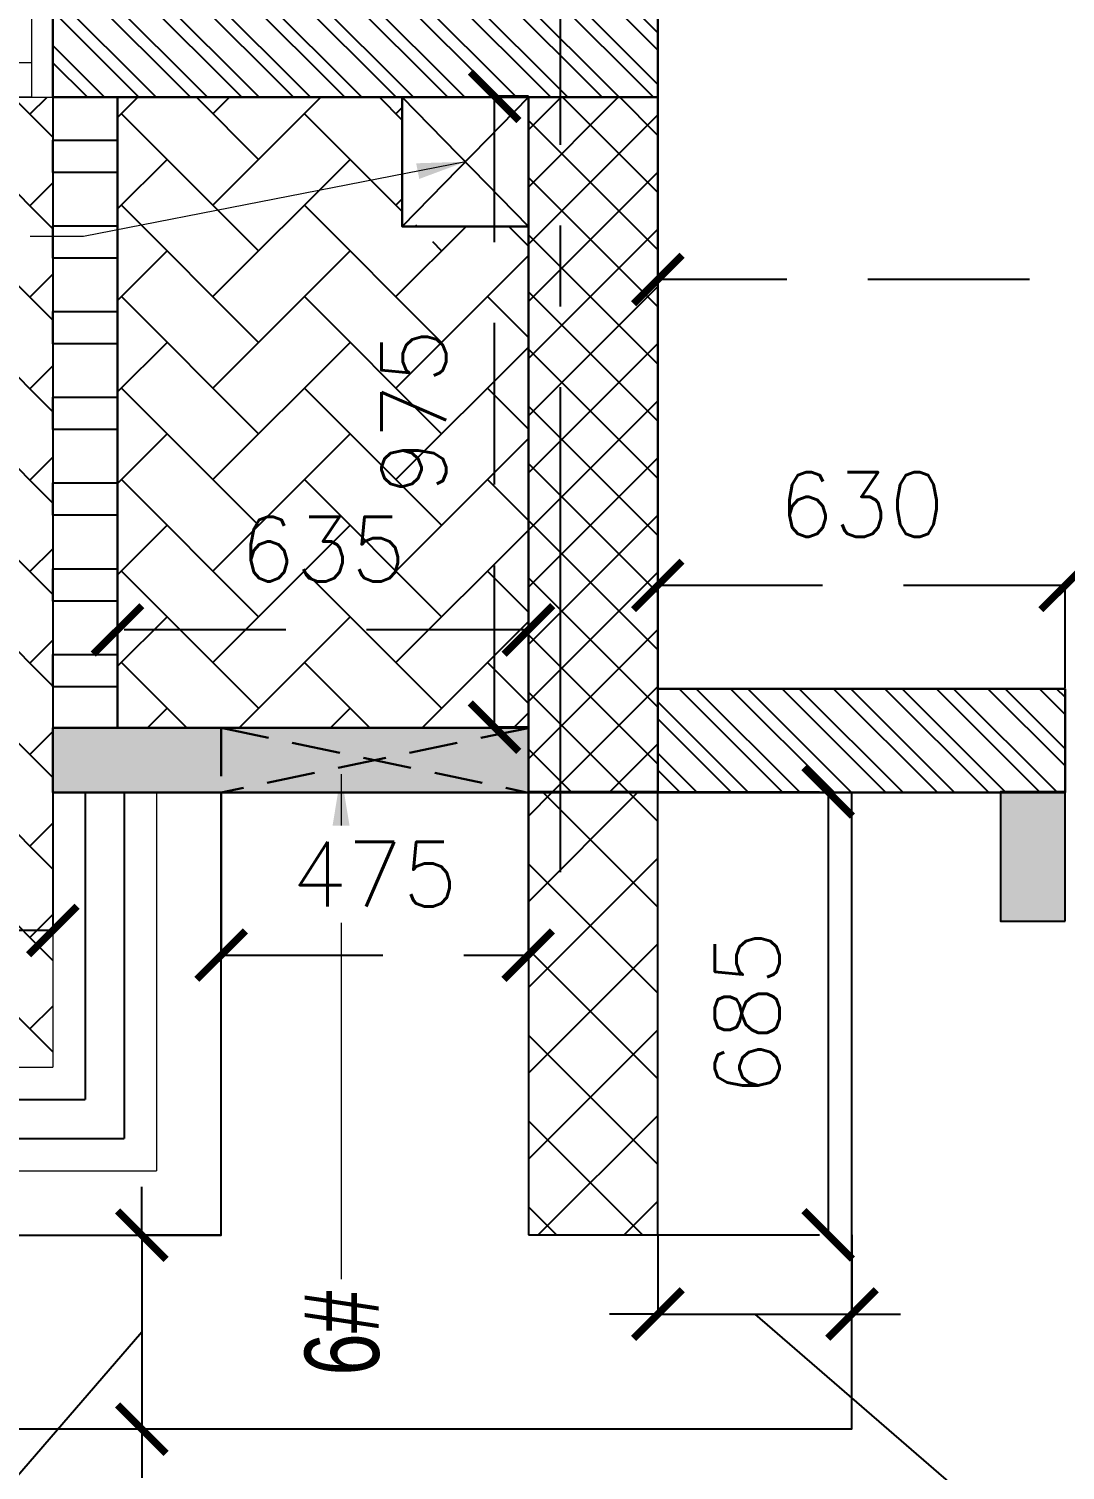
# Model space of a CAD drawing. Header units: millimetres. Extents: x 1124992 to 1258557, y -5767803 to -5695799.
# Drawn here: x 1209080 to 1210682, y -5729733 to -5727504 of the extents above; entities that cross this region are included whole.
import ezdxf

# ---------------------------------------------------------------- set-up
doc = ezdxf.new("R2010")
doc.units = ezdxf.units.MM
doc.header["$LTSCALE"] = 1000
doc.header["$MEASUREMENT"] = 0
for name, pattern in [('$1$AUDIT_D_120904163729-0', [0]), ('$36$HIDDEN', [0.375, 0.25, -0.125]), ('$5$AUDIT_D_120904163729-0', [0]), ('$5$HIDDEN', [0.375, 0.25, -0.125]), ('2BHK-A - FRONT$0$AUDIT_D_120904163729-0', [0]), ('2BHK-A - FRONT$0$HIDDEN', [0.375, 0.25, -0.125]), ('AUDIT_D_120904163729-0', [0]), ('T8(T9 IS SIMILAR) - 1st FLOOR ELEVATION$0$AUDIT_D_120904163729-0', [0]), ('T8(T9 IS SIMILAR) - DIMENSION & TEXTING$0$HIDDEN', [0.375, 0.25, -0.125]), ('T8(T9 IS SIMILAR) - TYPICAL FLOOR ELEVATION$0$AUDIT_D_120904163729-0', [0]), ('T8(T9 IS SIMILAR) - TYPICAL FLOOR ELEVATION$0$HIDDEN', [0.375, 0.25, -0.125]), ('T8_REFUGE COLUMNS$0$CENTER2', [1.125, 0.75, -0.125, 0.125, -0.125])]:
    doc.linetypes.add(name, pattern=pattern)
doc.layers.get('0').update_dxf_attribs({"linetype": 'AUDIT_D_120904163729-0'})
for name, color, linetype in [('$0$A-HATCH -160', 251, '$1$AUDIT_D_120904163729-0'), ('$1$A-DIM', 1, '$5$AUDIT_D_120904163729-0'), ('$21$A-DIMENSIONS', 2, '$36$HIDDEN'), ('2BHK-A - FRONT$0$A-DECK SUNK 125', 8, 'Continuous'), ('2BHK-A - FRONT$0$A-Elev Feature-Chajja', 13, 'Continuous'), ('2BHK-A - FRONT$0$A-HATCH -160', 251, '2BHK-A - FRONT$0$AUDIT_D_120904163729-0'), ('2BHK-A - FRONT$0$CUT-OUT', 49, 'Continuous'), ('2BHK-A - FRONT$0$ELE 1', 1, 'Continuous'), ('A_dim', 1, 'Continuous'), ('T8(T9 IS SIMILAR) - 1st FLOOR ELEVATION$0$A-WALL-FEATURES', 110, 'T8(T9 IS SIMILAR) - 1st FLOOR ELEVATION$0$AUDIT_D_120904163729-0'), ('T8(T9 IS SIMILAR) - DIMENSION & TEXTING$0$A-DIMENSIONS', 2, 'T8(T9 IS SIMILAR) - DIMENSION & TEXTING$0$HIDDEN'), ('T8(T9 IS SIMILAR) - TYPICAL FLOOR ELEVATION$0$A-DIM', 1, 'T8(T9 IS SIMILAR) - TYPICAL FLOOR ELEVATION$0$AUDIT_D_120904163729-0'), ('T8(T9 IS SIMILAR) - TYPICAL FLOOR ELEVATION$0$A-WALL HATCH', 252, 'T8(T9 IS SIMILAR) - TYPICAL FLOOR ELEVATION$0$AUDIT_D_120904163729-0'), ('T8(T9 IS SIMILAR) - TYPICAL FLOOR ELEVATION$0$A-WALL-FEATURES', 6, 'T8(T9 IS SIMILAR) - TYPICAL FLOOR ELEVATION$0$AUDIT_D_120904163729-0'), ('T8_REFUGE COLUMNS$0$A-CENTERLINE', 193, 'T8_REFUGE COLUMNS$0$CENTER2'), ('T8_TYPICAL COLUMNS$0$A-RCC COLS', 3, 'Continuous')]:
    doc.layers.add(name, color=color, linetype=linetype)
for name, color, linetype, lineweight in [('2BHK-A - FRONT$0$A-WALL- 160', 6, 'Continuous', 30), ('2BHK-A - FRONT$0$Ele', 8, 'Continuous', 15), ('2BHK-A - FRONT$0$Window', 4, 'Continuous', 20), ('T8(T9 IS SIMILAR) - DIMENSION & TEXTING$0$R0-18-10-2014-T1-1st Podium Floor Plan$0$Text', 2, 'Continuous', 0), ('T8(T9 IS SIMILAR)$0$D&W', 8, 'Continuous', 25)]:
    doc.layers.add(name, color=color, linetype=linetype, lineweight=lineweight)
doc.styles.add('$6$Romans 1', font='romans.shx', dxfattribs={"height": 100})
doc.styles.add('T8(T9 IS SIMILAR) - DIMENSION & TEXTING$0$ARIAL ARROW', font='swisscl.ttf')
doc.styles.add('T8(T9 IS SIMILAR) - DIMENSION & TEXTING$0$Romans 1', font='romans.shx', dxfattribs={"height": 100})
doc.styles.add('T8(T9 IS SIMILAR) - DIMENSION & TEXTING$0$Tahoma', font='tahoma.ttf')
doc.styles.add('T8(T9 IS SIMILAR) - TYPICAL FLOOR ELEVATION$0$Romans 1', font='romans.shx', dxfattribs={"height": 100})
doc.dimstyles.new('$2$ALPINE S', dxfattribs={"dimscale": 0, "dimtxt": 100, "dimasz": 75, "dimexe": 0, "dimexo": 0, "dimgap": 75, "dimtad": 1, "dimdec": 0, "dimzin": 0, "dimdsep": 46, "dimtxsty": '$6$Romans 1', "dimblk": '$6$_ArchTick', "dimcen": 0.09, "dimclrd": 256, "dimclre": 256, "dimclrt": 7, "dimadec": 0, "dimazin": 0, "dimtfac": 1, "dimtdec": 0, "dimtofl": 0, "dimtmove": 1, "dimatfit": 0, "dimldrblk": '$2$_Open90', "dimfxl": 1, "dimtolj": 1, "dimtzin": 0, "dimarcsym": 0})
doc.dimstyles.new('T8(T9 IS SIMILAR) - DIMENSION & TEXTING$0$ALPINE S', dxfattribs={"dimscale": 0, "dimtxt": 100, "dimasz": 75, "dimexe": 0, "dimexo": 0, "dimgap": 75, "dimtad": 1, "dimdec": 0, "dimzin": 0, "dimdsep": 46, "dimtxsty": 'T8(T9 IS SIMILAR) - DIMENSION & TEXTING$0$Romans 1', "dimblk": 'T8(T9 IS SIMILAR) - DIMENSION & TEXTING$0$_ArchTick', "dimcen": 0.09, "dimclrd": 256, "dimclre": 256, "dimclrt": 7, "dimadec": 0, "dimazin": 0, "dimtfac": 1, "dimtdec": 0, "dimtofl": 0, "dimtmove": 1, "dimatfit": 0, "dimldrblk": 'T8(T9 IS SIMILAR) - DIMENSION & TEXTING$0$_Open90', "dimfxl": 1, "dimtolj": 1, "dimtzin": 0, "dimarcsym": 0})
doc.dimstyles.new('T8(T9 IS SIMILAR) - DIMENSION & TEXTING$0$SAMATA STD', dxfattribs={"dimtxt": 100, "dimasz": 50, "dimexe": 50, "dimexo": 50, "dimgap": 10, "dimtad": 0, "dimdec": 0, "dimrnd": 5, "dimzin": 0, "dimdsep": 46, "dimtxsty": 'T8(T9 IS SIMILAR) - DIMENSION & TEXTING$0$Tahoma', "dimblk": 'T8(T9 IS SIMILAR) - DIMENSION & TEXTING$0$_Origin2', "dimcen": -50, "dimdle": 50, "dimclrd": 7, "dimclre": 7, "dimclrt": 7, "dimadec": 0, "dimazin": 0, "dimtfac": 1, "dimtdec": 0, "dimtmove": 1, "dimatfit": 3, "dimfxl": 150, "dimtfill": 1, "dimtolj": 1, "dimtzin": 0, "dimlwd": -1, "dimlwe": -1, "dimarcsym": 0})
doc.dimstyles.new('T8(T9 IS SIMILAR) - TYPICAL FLOOR ELEVATION$0$ALPINE S', dxfattribs={"dimscale": 0, "dimtxt": 100, "dimasz": 75, "dimexe": 0, "dimexo": 0, "dimgap": 75, "dimtad": 1, "dimdec": 0, "dimzin": 0, "dimdsep": 46, "dimtxsty": 'T8(T9 IS SIMILAR) - TYPICAL FLOOR ELEVATION$0$Romans 1', "dimblk": 'T8(T9 IS SIMILAR) - TYPICAL FLOOR ELEVATION$0$_ArchTick', "dimcen": 0.09, "dimclrd": 256, "dimclre": 256, "dimclrt": 7, "dimadec": 0, "dimazin": 0, "dimtfac": 1, "dimtdec": 0, "dimtofl": 0, "dimtmove": 1, "dimatfit": 0, "dimldrblk": 'T8(T9 IS SIMILAR) - TYPICAL FLOOR ELEVATION$0$_Open90', "dimfxl": 1, "dimtolj": 1, "dimtzin": 0, "dimarcsym": 0})
pattern_1 = [(0, (0, 0), (31.25, 31.25), [31.25, -31.25]), (90, (31.25, 0), (-31.25, 31.25), [31.25, -31.25])]

# ---------------------------------------------------------------- blocks, each defined once
blk = doc.blocks.new('T8(T9 IS SIMILAR) - DIMENSION & TEXTING$0$_ArchTick')
at = {"color": 0, "linetype": 'ByBlock', "const_width": 0.15}
blk.add_lwpolyline([(-0.5, -0.5), (0.5, 0.5)], dxfattribs=at)
blk = doc.blocks.new('*D469')
at = {"layer": 'T8(T9 IS SIMILAR) - DIMENSION & TEXTING$0$A-DIMENSIONS', "linetype": 'T8(T9 IS SIMILAR) - DIMENSION & TEXTING$0$HIDDEN', "lineweight": -2, "transparency": 16777216}
for p, q in [((1210052.3, -5728524), (1210052.3, -5728364.8)), ((1210681.9, -5728524), (1210681.9, -5728364.8))]:
    blk.add_line(p, q, dxfattribs=at)
at = {"layer": 'T8(T9 IS SIMILAR) - DIMENSION & TEXTING$0$A-DIMENSIONS', "lineweight": -2, "transparency": 16777216}
blk.add_line((1210681.9, -5728364.8), (1210052.3, -5728364.8), dxfattribs=at)
at = {"layer": 'T8(T9 IS SIMILAR) - DIMENSION & TEXTING$0$A-DIMENSIONS', "linetype": 'ByBlock', "lineweight": -2, "transparency": 16777216, "xscale": 75, "yscale": 75, "zscale": 75, "rotation": 180}
blk.add_blockref('T8(T9 IS SIMILAR) - DIMENSION & TEXTING$0$_ArchTick', (1210052.3, -5728364.8), dxfattribs=at)
at = {"layer": 'T8(T9 IS SIMILAR) - DIMENSION & TEXTING$0$A-DIMENSIONS', "linetype": 'ByBlock', "lineweight": -2, "transparency": 16777216, "xscale": 75, "yscale": 75, "zscale": 75}
blk.add_blockref('T8(T9 IS SIMILAR) - DIMENSION & TEXTING$0$_ArchTick', (1210681.9, -5728364.8), dxfattribs=at)
at = {"layer": 'T8(T9 IS SIMILAR) - DIMENSION & TEXTING$0$A-DIMENSIONS', "color": 7, "linetype": 'ByBlock', "transparency": 16777216, "insert": (1210367.1, -5728239.8), "char_height": 100, "attachment_point": 5, "style": 'T8(T9 IS SIMILAR) - DIMENSION & TEXTING$0$Romans 1'}
blk.add_mtext('\\A1;630', dxfattribs=at)
blk = doc.blocks.new('T8(T9 IS SIMILAR) - DIMENSION & TEXTING$0$_Open90')
at = {"color": 0, "linetype": 'ByBlock', "lineweight": -2}
for p, q in [((-0.5, 0.5), (0, 0)), ((0, 0), (-1, 0)), ((0, 0), (-0.5, -0.5))]:
    blk.add_line(p, q, dxfattribs=at)
blk = doc.blocks.new('*D471')
at = {"layer": 'T8(T9 IS SIMILAR) - DIMENSION & TEXTING$0$A-DIMENSIONS', "linetype": 'T8(T9 IS SIMILAR) - DIMENSION & TEXTING$0$HIDDEN', "lineweight": -2, "transparency": 16777216}
for p, q in [((1210052.3, -5727664.5), (1210052.3, -5727891.9)), ((1213251.9, -5727664.5), (1213251.9, -5727891.9))]:
    blk.add_line(p, q, dxfattribs=at)
at = {"layer": 'T8(T9 IS SIMILAR) - DIMENSION & TEXTING$0$A-DIMENSIONS', "lineweight": -2, "transparency": 16777216}
blk.add_line((1213251.9, -5727891.9), (1210052.3, -5727891.9), dxfattribs=at)
at = {"layer": 'T8(T9 IS SIMILAR) - DIMENSION & TEXTING$0$A-DIMENSIONS', "linetype": 'ByBlock', "lineweight": -2, "transparency": 16777216, "xscale": 75, "yscale": 75, "zscale": 75, "rotation": 180}
blk.add_blockref('T8(T9 IS SIMILAR) - DIMENSION & TEXTING$0$_ArchTick', (1210052.3, -5727891.9), dxfattribs=at)
at = {"layer": 'T8(T9 IS SIMILAR) - DIMENSION & TEXTING$0$A-DIMENSIONS', "linetype": 'ByBlock', "lineweight": -2, "transparency": 16777216, "xscale": 75, "yscale": 75, "zscale": 75}
blk.add_blockref('T8(T9 IS SIMILAR) - DIMENSION & TEXTING$0$_ArchTick', (1213251.9, -5727891.9), dxfattribs=at)
at = {"layer": 'T8(T9 IS SIMILAR) - DIMENSION & TEXTING$0$A-DIMENSIONS', "color": 7, "linetype": 'ByBlock', "transparency": 16777216, "insert": (1211652.1, -5727766.9), "char_height": 100, "attachment_point": 5, "style": 'T8(T9 IS SIMILAR) - DIMENSION & TEXTING$0$Romans 1'}
blk.add_mtext('\\A1;3200', dxfattribs=at)
blk = doc.blocks.new('*D472')
at = {"layer": 'T8(T9 IS SIMILAR) - DIMENSION & TEXTING$0$A-DIMENSIONS', "linetype": 'T8(T9 IS SIMILAR) - DIMENSION & TEXTING$0$HIDDEN', "lineweight": -2, "transparency": 16777216}
for p, q in [((1209217.3, -5728524), (1209217.3, -5728433.7)), ((1209852.3, -5728524), (1209852.3, -5728433.7))]:
    blk.add_line(p, q, dxfattribs=at)
at = {"layer": 'T8(T9 IS SIMILAR) - DIMENSION & TEXTING$0$A-DIMENSIONS', "lineweight": -2, "transparency": 16777216}
blk.add_line((1209852.3, -5728433.7), (1209217.3, -5728433.7), dxfattribs=at)
at = {"layer": 'T8(T9 IS SIMILAR) - DIMENSION & TEXTING$0$A-DIMENSIONS', "linetype": 'ByBlock', "lineweight": -2, "transparency": 16777216, "xscale": 75, "yscale": 75, "zscale": 75, "rotation": 180}
blk.add_blockref('T8(T9 IS SIMILAR) - DIMENSION & TEXTING$0$_ArchTick', (1209217.3, -5728433.7), dxfattribs=at)
at = {"layer": 'T8(T9 IS SIMILAR) - DIMENSION & TEXTING$0$A-DIMENSIONS', "linetype": 'ByBlock', "lineweight": -2, "transparency": 16777216, "xscale": 75, "yscale": 75, "zscale": 75}
blk.add_blockref('T8(T9 IS SIMILAR) - DIMENSION & TEXTING$0$_ArchTick', (1209852.3, -5728433.7), dxfattribs=at)
at = {"layer": 'T8(T9 IS SIMILAR) - DIMENSION & TEXTING$0$A-DIMENSIONS', "color": 7, "linetype": 'ByBlock', "transparency": 16777216, "insert": (1209534.8, -5728308.7), "char_height": 100, "attachment_point": 5, "style": 'T8(T9 IS SIMILAR) - DIMENSION & TEXTING$0$Romans 1'}
blk.add_mtext('\\A1;635', dxfattribs=at)
blk = doc.blocks.new('*D473')
at = {"layer": 'T8(T9 IS SIMILAR) - DIMENSION & TEXTING$0$A-DIMENSIONS', "linetype": 'T8(T9 IS SIMILAR) - DIMENSION & TEXTING$0$HIDDEN', "lineweight": -2, "transparency": 16777216}
for p, q in [((1209852.3, -5727608.6), (1209800, -5727608.6)), ((1209852.3, -5728584), (1209800, -5728584))]:
    blk.add_line(p, q, dxfattribs=at)
at = {"layer": 'T8(T9 IS SIMILAR) - DIMENSION & TEXTING$0$A-DIMENSIONS', "lineweight": -2, "transparency": 16777216}
blk.add_line((1209800, -5728584), (1209800, -5727608.6), dxfattribs=at)
at = {"layer": 'T8(T9 IS SIMILAR) - DIMENSION & TEXTING$0$A-DIMENSIONS', "linetype": 'ByBlock', "lineweight": -2, "transparency": 16777216, "xscale": 75, "yscale": 75, "zscale": 75}
for p, rotation in [((1209800, -5727608.6), 90), ((1209800, -5728584), 270)]:
    blk.add_blockref('T8(T9 IS SIMILAR) - DIMENSION & TEXTING$0$_ArchTick', p, dxfattribs=dict(at, rotation=rotation))
at = {"layer": 'T8(T9 IS SIMILAR) - DIMENSION & TEXTING$0$A-DIMENSIONS', "color": 7, "linetype": 'ByBlock', "transparency": 16777216, "insert": (1209675, -5728096.3), "char_height": 100, "attachment_point": 5, "rotation": 90, "style": 'T8(T9 IS SIMILAR) - DIMENSION & TEXTING$0$Romans 1'}
blk.add_mtext('\\A1;975', dxfattribs=at)
blk = doc.blocks.new('*D474')
at = {"layer": 'T8(T9 IS SIMILAR) - DIMENSION & TEXTING$0$A-DIMENSIONS', "linetype": 'T8(T9 IS SIMILAR) - DIMENSION & TEXTING$0$HIDDEN', "lineweight": -2, "transparency": 16777216}
for p, q in [((1206347.3, -5728684), (1206347.3, -5728898.5)), ((1209117.3, -5728684), (1209117.3, -5728898.5))]:
    blk.add_line(p, q, dxfattribs=at)
at = {"layer": 'T8(T9 IS SIMILAR) - DIMENSION & TEXTING$0$A-DIMENSIONS', "lineweight": -2, "transparency": 16777216}
blk.add_line((1209117.3, -5728898.5), (1206347.3, -5728898.5), dxfattribs=at)
at = {"layer": 'T8(T9 IS SIMILAR) - DIMENSION & TEXTING$0$A-DIMENSIONS', "linetype": 'ByBlock', "lineweight": -2, "transparency": 16777216, "xscale": 75, "yscale": 75, "zscale": 75, "rotation": 180}
blk.add_blockref('T8(T9 IS SIMILAR) - DIMENSION & TEXTING$0$_ArchTick', (1206347.3, -5728898.5), dxfattribs=at)
at = {"layer": 'T8(T9 IS SIMILAR) - DIMENSION & TEXTING$0$A-DIMENSIONS', "linetype": 'ByBlock', "lineweight": -2, "transparency": 16777216, "xscale": 75, "yscale": 75, "zscale": 75}
blk.add_blockref('T8(T9 IS SIMILAR) - DIMENSION & TEXTING$0$_ArchTick', (1209117.3, -5728898.5), dxfattribs=at)
at = {"layer": 'T8(T9 IS SIMILAR) - DIMENSION & TEXTING$0$A-DIMENSIONS', "color": 7, "linetype": 'ByBlock', "transparency": 16777216, "insert": (1207732.3, -5728773.5), "char_height": 100, "attachment_point": 5, "style": 'T8(T9 IS SIMILAR) - DIMENSION & TEXTING$0$Romans 1'}
blk.add_mtext('\\A1;2770', dxfattribs=at)
blk = doc.blocks.new('T8(T9 IS SIMILAR) - DIMENSION & TEXTING$0$_Origin2')
at = {"color": 0, "linetype": 'ByBlock', "lineweight": -2}
blk.add_line((-0.5, 0), (-1, 0), dxfattribs=at)
for radius in [0.5, 0.25]:
    blk.add_circle((0, 0), radius, dxfattribs=at)
blk = doc.blocks.new('*D269')
at = {"layer": 'T8(T9 IS SIMILAR) - DIMENSION & TEXTING$0$A-DIMENSIONS', "linetype": 'T8(T9 IS SIMILAR) - DIMENSION & TEXTING$0$HIDDEN', "lineweight": -2, "transparency": 16777216}
for p, q in [((1209377.3, -5728684), (1209377.3, -5728936.5)), ((1209852, -5728685.4), (1209852, -5728936.5))]:
    blk.add_line(p, q, dxfattribs=at)
at = {"layer": 'T8(T9 IS SIMILAR) - DIMENSION & TEXTING$0$A-DIMENSIONS', "lineweight": -2, "transparency": 16777216}
blk.add_line((1209377.3, -5728936.5), (1209852, -5728936.5), dxfattribs=at)
at = {"layer": 'T8(T9 IS SIMILAR) - DIMENSION & TEXTING$0$A-DIMENSIONS', "linetype": 'ByBlock', "lineweight": -2, "transparency": 16777216, "xscale": 75, "yscale": 75, "zscale": 75, "rotation": 180}
blk.add_blockref('T8(T9 IS SIMILAR) - DIMENSION & TEXTING$0$_ArchTick', (1209377.3, -5728936.5), dxfattribs=at)
at = {"layer": 'T8(T9 IS SIMILAR) - DIMENSION & TEXTING$0$A-DIMENSIONS', "linetype": 'ByBlock', "lineweight": -2, "transparency": 16777216, "xscale": 75, "yscale": 75, "zscale": 75}
blk.add_blockref('T8(T9 IS SIMILAR) - DIMENSION & TEXTING$0$_ArchTick', (1209852, -5728936.5), dxfattribs=at)
at = {"layer": 'T8(T9 IS SIMILAR) - DIMENSION & TEXTING$0$A-DIMENSIONS', "color": 7, "linetype": 'ByBlock', "transparency": 16777216, "insert": (1209614.6, -5728811.5), "char_height": 100, "attachment_point": 5, "style": 'T8(T9 IS SIMILAR) - DIMENSION & TEXTING$0$Romans 1', "bg_fill": 3, "box_fill_scale": 1.25, "bg_fill_color": 256, "bg_fill_true_color": 13158600, "bg_fill_transparency": 0}
blk.add_mtext('\\A1;475', dxfattribs=at)
blk = doc.blocks.new('T8_REFUGE COLUMNS')
at = {"layer": 'T8_REFUGE COLUMNS$0$A-CENTERLINE'}
blk.add_line((1209902.1, -5728808.5), (1209902.1, -5698573.6), dxfattribs=at)
blk = doc.blocks.new('T8_TYPICAL COLUMNS')
at = {"layer": 'T8_TYPICAL COLUMNS$0$A-RCC COLS', "linetype": 'ByBlock'}
blk.add_blockref('T8_REFUGE COLUMNS', (0, 0), dxfattribs=at)
blk = doc.blocks.new('2BHK-A - FRONT$0$2400')
at = {"layer": '2BHK-A - FRONT$0$Window', "color": 1, "lineweight": 13}
blk.add_line((1151176.5, -5692111.9), (1148842.5, -5692111.9), dxfattribs=at)
at = {"layer": '2BHK-A - FRONT$0$Window', "color": 4, "lineweight": 13}
for points in [[(1148842.5, -5692111.9), (1148809.5, -5692111.9), (1148809.5, -5692271.9), (1148842.5, -5692271.9)], [(1148880, -5692146.7), (1148880, -5692165.3), (1148842.5, -5692165.3), (1148842.5, -5692111.9), (1148880, -5692111.9), (1148880, -5692142.2), (1148875.5, -5692142.2), (1148875.5, -5692146.7)]]:
    blk.add_lwpolyline(points, close=True, dxfattribs=at)
blk = doc.blocks.new('2BHK-A - FRONT')
at = {"layer": '2BHK-A - FRONT$0$A-DECK SUNK 125'}
h = blk.add_hatch(dxfattribs=at)
h.set_pattern_fill('AR-HBONE', color=256, scale=25)
edge = h.paths.add_edge_path(flags=16)
edge.add_arc((1148349.5, -5727809.6), 24, 180, 540, ccw=False)
h.paths.add_polyline_path([(1148199.5, -5728584.6), (1148834.5, -5728584.6), (1148834.5, -5727609.6), (1148394.5, -5727609.6), (1148394.5, -5727809.6), (1148199.5, -5727809.6)])
h = blk.add_hatch(dxfattribs=at)
h.set_pattern_fill('AR-HBONE', color=256, scale=25)
h.set_pattern_definition([(45, (0, -0.98), (1e-14, 141.4213562), [300, -100]), (135, (70.71, 69.74), (1e-14, 141.4213562), [300, -100])])
h.paths.add_polyline_path([(1148934.5, -5727609.6), (1151704.5, -5727609.6), (1151704.5, -5729109.6), (1148934.5, -5729109.6)])
at = {"layer": '2BHK-A - FRONT$0$A-HATCH -160', "linetype": 'ByBlock'}
h = blk.add_hatch(dxfattribs=at)
h.set_pattern_fill('ZIGZAG', color=256, scale=250)
h.set_pattern_definition(pattern_1)
h.paths.add_polyline_path([(1142149.5, -5723474.6), (1143849.6, -5723474.6), (1143849.6, -5723374.6), (1142149.5, -5723374.6)])
h.paths.add_polyline_path([(1144889.5, -5724474.6), (1144889.5, -5724574.6), (1147099.5, -5724574.6), (1147099.5, -5724474.6), (1145949.5, -5724474.2), (1145949.5, -5724374.2), (1145849.5, -5724374.2), (1145849.5, -5724474.6)])
h.paths.add_polyline_path([(1145949.5, -5723374.2), (1146849.2, -5723374.2), (1146849.2, -5723474.2), (1145949.5, -5723474.2)])
h.paths.add_polyline_path([(1147599.2, -5723474.2), (1148199.2, -5723474.2), (1148199.2, -5723374.2), (1147599.2, -5723374.2)])
h.paths.add_polyline_path([(1150399.5, -5721024.5), (1150499.5, -5721024.5), (1150499.5, -5721774.2), (1150399.5, -5721774.2)])
h.paths.add_polyline_path([(1150399.5, -5720124.5), (1150499.5, -5720124.5), (1150499.5, -5719224.6), (1150399.5, -5719224.6)])
h.paths.add_polyline_path([(1145549.4, -5721674.6), (1145649.4, -5721674.6), (1145649.4, -5721174.6), (1145649.4, -5721174.6), (1145649.4, -5721073.7), (1145549.4, -5721073.9)])
h.paths.add_polyline_path([(1148199.5, -5728684.2), (1148934.5, -5728684.2), (1148934.5, -5728584.2), (1148199.5, -5728584.2)])
h.paths.add_polyline_path([(1148449.5, -5721774.6), (1148849.5, -5721774.6), (1148849.5, -5721674.6), (1148449.5, -5721674.6)])
h.paths.add_polyline_path([(1150149.5, -5721674.6), (1150399.5, -5721674.6), (1150399.5, -5721774.6), (1150149.5, -5721774.6)])
h = blk.add_hatch(dxfattribs=at)
h.set_pattern_fill('ANSI32', color=256, scale=150)
h.set_pattern_definition([(45, (0, -0.55), (-39.77475644, 39.77475644), []), (45, (26.517, -0.55), (-39.77475644, 39.77475644), [])])
h.paths.add_polyline_path([(1145269.9, -5728524.2), (1145269.9, -5728684.2), (1144639.8, -5728684.2), (1144639.8, -5726829.5), (1144799.8, -5726829.5), (1144799.8, -5728524.2)])
h.paths.add_polyline_path([(1148934.5, -5727449.8), (1148934.5, -5727609.8), (1147999.5, -5727609.8), (1147999.5, -5727009.5), (1148159.5, -5727009.5), (1148159.5, -5727449.8)])
h.paths.add_polyline_path([(1147999.5, -5728684.2), (1147999.5, -5728524.2), (1147369.9, -5728524.2), (1147369.9, -5728684.2)])
edge = h.paths.add_edge_path()
edge.add_line((1151334.5, -5727449.8), (1151779.5, -5727449.8))
edge.add_line((1151779.5, -5727449.8), (1151779.5, -5727609.8))
edge.add_line((1151704.5, -5727609.8), (1151334.5, -5727609.8))
edge.add_line((1151334.5, -5727609.8), (1151334.5, -5727449.8))
h.paths.add_polyline_path([(1146264.5, -5719573.8), (1146424.5, -5719573.8), (1146424.5, -5719224.6), (1146264.5, -5719224.6)])
h.paths.add_polyline_path([(1145549.4, -5721834.4), (1145788.9, -5721834.4), (1145790, -5721674.6), (1145549.4, -5721674.6)])
h.paths.add_polyline_path([(1145949.5, -5721924.2), (1145949.5, -5722524.6), (1145789.5, -5722524.6), (1145789.5, -5721924.2)])
h.paths.add_polyline_path([(1144599.5, -5721924.6), (1144759.5, -5721924.6), (1144762, -5722524.6), (1144602, -5722524.6)])
h.paths.add_polyline_path([(1144599.5, -5723474.6), (1144599.5, -5723174.6), (1144759.5, -5723174.6), (1144759.5, -5723314.6), (1145789.5, -5723314.6), (1145789.5, -5723174.6), (1145949.5, -5723174.6), (1145949.5, -5723474.2)])
h = blk.add_hatch(dxfattribs=at)
h.set_pattern_fill('ANSI37', color=256, scale=500)
h.paths.add_polyline_path([(1141249.5, -5727584.8), (1141049.5, -5727584.8), (1141049.5, -5726519.5), (1141249.5, -5726519.5)])
h.paths.add_polyline_path([(1141249.5, -5723474.2), (1141899.2, -5723474.2), (1141899.2, -5723274.2), (1141249.5, -5723274.2)])
h.paths.add_polyline_path([(1147999.5, -5728684.2), (1148199.5, -5728684.2), (1148199.5, -5727609.8), (1147999.5, -5727609.8)])
at = {"layer": '2BHK-A - FRONT$0$A-Elev Feature-Chajja', "color": 4}
for points in [[(1148834.5, -5727676.3), (1148834.5, -5727726.3), (1148934.5, -5727726.3), (1148934.5, -5727676.3)], [(1148834.5, -5727808.7), (1148834.5, -5727858.7), (1148934.5, -5727858.7), (1148934.5, -5727808.7)], [(1148834.5, -5727941), (1148834.5, -5727991), (1148934.5, -5727991), (1148934.5, -5727941)], [(1148834.5, -5728073.4), (1148834.5, -5728123.4), (1148934.5, -5728123.4), (1148934.5, -5728073.4)], [(1148834.5, -5728205.8), (1148834.5, -5728255.8), (1148934.5, -5728255.8), (1148934.5, -5728205.8)], [(1148834.5, -5728338.7), (1148834.5, -5728388.7), (1148934.5, -5728388.7), (1148934.5, -5728338.7)], [(1148834.5, -5728471.1), (1148834.5, -5728521.1), (1148934.5, -5728521.1), (1148934.5, -5728471.1)]]:
    blk.add_lwpolyline(points, close=True, dxfattribs=at)
at = {"layer": '2BHK-A - FRONT$0$A-WALL- 160', "linetype": 'ByBlock'}
for p, q in [((1147999.5, -5728684.6), (1147999.5, -5727009.5)), ((1148934.5, -5727449.6), (1148934.5, -5727609.6)), ((1147999.5, -5727609.6), (1148934.5, -5727609.6)), ((1148199.5, -5728684.6), (1148199.5, -5727609.6)), ((1147369.9, -5728524.6), (1147999.5, -5728524.6)), ((1147369.9, -5728524.6), (1147369.9, -5728684.6)), ((1147369.9, -5728684.6), (1148199.5, -5728684.6))]:
    blk.add_line(p, q, dxfattribs=at)
at = {"layer": '2BHK-A - FRONT$0$A-WALL- 160', "color": 5, "linetype": '2BHK-A - FRONT$0$HIDDEN', "ltscale": 0.3}
for p, q in [((1148199.7, -5728585), (1148674.5, -5728684.6)), ((1148674.5, -5728584.6), (1148199.8, -5728685))]:
    blk.add_line(p, q, dxfattribs=at)
at = {"layer": '2BHK-A - FRONT$0$A-WALL- 160', "linetype": 'ByBlock'}
blk.add_lwpolyline([(1148199.5, -5728684.6), (1148934.5, -5728684.6), (1148934.5, -5728584.6), (1148199.5, -5728584.6)], dxfattribs=at)
at = {"layer": '2BHK-A - FRONT$0$A-WALL- 160', "color": 5, "linetype": '2BHK-A - FRONT$0$HIDDEN', "ltscale": 0.3}
blk.add_lwpolyline([(1148674.5, -5728684.6), (1148199.5, -5728684.6), (1148199.5, -5728584.6), (1148674.5, -5728584.6)], close=True, dxfattribs=at)
at = {"layer": '2BHK-A - FRONT$0$CUT-OUT'}
for p, q in [((1148834.5, -5727609.6), (1148834.5, -5728584.6)), ((1148934.5, -5727609.6), (1148934.5, -5728584.6))]:
    blk.add_line(p, q, dxfattribs=at)
for points in [[(1148199.5, -5728584.6), (1148834.5, -5728584.6), (1148834.5, -5727609.6), (1148394.5, -5727609.6), (1148394.5, -5727809.6), (1148199.5, -5727809.6)], [(1148199.5, -5727809.6), (1148394.5, -5727809.6), (1148394.5, -5727609.6), (1148199.5, -5727609.6)]]:
    blk.add_lwpolyline(points, close=True, dxfattribs=at)
at = {"layer": '2BHK-A - FRONT$0$CUT-OUT', "linetype": 'ByBlock'}
for points in [[(1148199.5, -5727809.6), (1148394.5, -5727609.6)], [(1148199.5, -5727609.6), (1148394.5, -5727809.6)]]:
    blk.add_lwpolyline(points, dxfattribs=at)
at = {"layer": '2BHK-A - FRONT$0$Ele'}
for p, q in [((1148934.5, -5727609.6), (1148934.5, -5729109.6)), ((1148774.5, -5728684.8), (1148774.5, -5729269.6)), ((1151704.5, -5729109.6), (1148934.5, -5729109.6)), ((1151704.5, -5729269.6), (1148774.5, -5729269.6))]:
    blk.add_line(p, q, dxfattribs=at)
at = {"layer": '2BHK-A - FRONT$0$ELE 1'}
for p, q in [((1148824.5, -5728684.8), (1148824.5, -5729219.6)), ((1148884.5, -5728684.8), (1148884.5, -5729159.6)), ((1151704.5, -5729159.6), (1148884.5, -5729159.6)), ((1151704.5, -5729219.6), (1148824.5, -5729219.6))]:
    blk.add_line(p, q, dxfattribs=at)
at = {"layer": '2BHK-A - FRONT$0$A-WALL- 160', "linetype": 'ByBlock', "xscale": -1, "rotation": 180}
blk.add_blockref('2BHK-A - FRONT$0$2400', (125, -11419721.5), dxfattribs=at)
blk = doc.blocks.new('T8(T9 IS SIMILAR) - TYPICAL FLOOR ELEVATION$0$_ArchTick')
at = {"color": 0, "linetype": 'ByBlock', "const_width": 0.15}
blk.add_lwpolyline([(-0.5, -0.5), (0.5, 0.5)], dxfattribs=at)
blk = doc.blocks.new('*D755')
at = {"layer": 'T8(T9 IS SIMILAR) - TYPICAL FLOOR ELEVATION$0$A-DIM', "linetype": 'T8(T9 IS SIMILAR) - TYPICAL FLOOR ELEVATION$0$HIDDEN', "lineweight": -2, "transparency": 16777216}
for p, q in [((1210052.4, -5728684), (1210315.5, -5728684)), ((1210052.4, -5729368.9), (1210315.5, -5729368.9))]:
    blk.add_line(p, q, dxfattribs=at)
at = {"layer": 'T8(T9 IS SIMILAR) - TYPICAL FLOOR ELEVATION$0$A-DIM', "lineweight": -2, "transparency": 16777216}
blk.add_line((1210315.5, -5728684), (1210315.5, -5729368.9), dxfattribs=at)
at = {"layer": 'T8(T9 IS SIMILAR) - TYPICAL FLOOR ELEVATION$0$A-DIM', "linetype": 'ByBlock', "lineweight": -2, "transparency": 16777216, "xscale": 75, "yscale": 75, "zscale": 75}
for p, rotation in [((1210315.5, -5728684), 90), ((1210315.5, -5729368.9), 270)]:
    blk.add_blockref('T8(T9 IS SIMILAR) - TYPICAL FLOOR ELEVATION$0$_ArchTick', p, dxfattribs=dict(at, rotation=rotation))
at = {"layer": 'T8(T9 IS SIMILAR) - TYPICAL FLOOR ELEVATION$0$A-DIM', "color": 7, "linetype": 'ByBlock', "transparency": 16777216, "insert": (1210190.5, -5729026.5), "char_height": 100, "attachment_point": 5, "rotation": 90, "style": 'T8(T9 IS SIMILAR) - TYPICAL FLOOR ELEVATION$0$Romans 1'}
blk.add_mtext('\\A1;685', dxfattribs=at)
blk = doc.blocks.new('T8(T9 IS SIMILAR) - TYPICAL FLOOR ELEVATION$0$_Open90')
at = {"color": 0, "linetype": 'ByBlock', "lineweight": -2}
for p, q in [((-0.5, 0.5), (0, 0)), ((0, 0), (-1, 0)), ((0, 0), (-0.5, -0.5))]:
    blk.add_line(p, q, dxfattribs=at)
blk = doc.blocks.new('T8(T9 IS SIMILAR) - 1st FLOOR ELEVATION')
at = {"layer": 'T8(T9 IS SIMILAR) - 1st FLOOR ELEVATION$0$A-WALL-FEATURES', "color": 5, "linetype": 'T8(T9 IS SIMILAR) - 1st FLOOR ELEVATION$0$AUDIT_D_120904163729-0', "ltscale": 0.5}
blk.add_lwpolyline([(1202192.2, -5728684), (1202192, -5729668.9), (1210352.4, -5729668.9), (1210352.4, -5728684)], dxfattribs=at)
blk = doc.blocks.new('$6$_ArchTick')
at = {"color": 0, "linetype": 'ByBlock', "const_width": 0.15}
blk.add_lwpolyline([(-0.5, -0.5), (0.5, 0.5)], dxfattribs=at)
blk = doc.blocks.new('*D67')
at = {"layer": '$1$A-DIM', "linetype": '$5$HIDDEN', "lineweight": -2, "transparency": 16777216}
for p, q in [((25220.3, -10569.1), (25220.3, -10691.6)), ((25520.3, -10569.1), (25520.3, -10691.6))]:
    blk.add_line(p, q, dxfattribs=at)
at = {"layer": '$1$A-DIM', "lineweight": -2, "transparency": 16777216}
for p, q in [((25220.3, -10691.6), (25145.3, -10691.6)), ((25220.3, -10691.6), (25520.3, -10691.6)), ((25370.3, -10691.6), (25737.1, -11009.5)), ((25520.3, -10691.6), (25595.3, -10691.6)), ((25737.1, -11009.5), (27644.3, -11009.5))]:
    blk.add_line(p, q, dxfattribs=at)
at = {"layer": '$1$A-DIM', "linetype": 'ByBlock', "lineweight": -2, "transparency": 16777216, "xscale": 75, "yscale": 75, "zscale": 75}
blk.add_blockref('$6$_ArchTick', (25220.3, -10691.6), dxfattribs=at)
at = {"layer": '$1$A-DIM', "linetype": 'ByBlock', "lineweight": -2, "transparency": 16777216, "xscale": 75, "yscale": 75, "zscale": 75, "rotation": 180}
blk.add_blockref('$6$_ArchTick', (25520.3, -10691.6), dxfattribs=at)
at = {"layer": '$1$A-DIM', "color": 7, "linetype": 'ByBlock', "transparency": 16777216, "insert": (26690.7, -10884.5), "char_height": 100, "attachment_point": 5, "style": '$6$Romans 1'}
blk.add_mtext('\\A1;300 PROJ. AT 2ND FL.', dxfattribs=at)
blk = doc.blocks.new('$2$_Open90')
at = {"color": 0, "linetype": 'ByBlock', "lineweight": -2}
for p, q in [((-0.5, 0.5), (0, 0)), ((0, 0), (-1, 0)), ((0, 0), (-0.5, -0.5))]:
    blk.add_line(p, q, dxfattribs=at)
blk = doc.blocks.new('*D68')
at = {"layer": '$1$A-DIM', "lineweight": -2, "transparency": 16777216}
for p, q in [((24422.7, -10569.7), (24422.7, -10494.7)), ((24422.7, -10569.7), (24422.7, -10869.7)), ((24422.7, -10719.7), (24104.8, -11086.5)), ((24422.7, -10869.7), (24422.7, -10944.7)), ((24104.8, -11086.5), (24104.8, -12993.7))]:
    blk.add_line(p, q, dxfattribs=at)
at = {"layer": '$1$A-DIM', "linetype": '$5$HIDDEN', "lineweight": -2, "transparency": 16777216}
for p, q in [((24545.2, -10569.7), (24422.7, -10569.7)), ((24545.2, -10869.7), (24422.7, -10869.7))]:
    blk.add_line(p, q, dxfattribs=at)
at = {"layer": '$1$A-DIM', "linetype": 'ByBlock', "lineweight": -2, "transparency": 16777216, "xscale": 75, "yscale": 75, "zscale": 75}
for p, rotation in [((24422.7, -10569.7), 270), ((24422.7, -10869.7), 90)]:
    blk.add_blockref('$6$_ArchTick', p, dxfattribs=dict(at, rotation=rotation))
at = {"layer": '$1$A-DIM', "color": 7, "linetype": 'ByBlock', "transparency": 16777216, "insert": (23979.8, -12040.1), "char_height": 100, "attachment_point": 5, "rotation": 90, "style": '$6$Romans 1'}
blk.add_mtext('\\A1;300 PROJ. AT 2ND FL.', dxfattribs=at)
blk = doc.blocks.new('T8(T9 IS SIMILAR) - DIMENSION & TEXTING')
at = {"layer": 'T8(T9 IS SIMILAR) - DIMENSION & TEXTING$0$R0-18-10-2014-T1-1st Podium Floor Plan$0$Text', "linetype": 'ByBlock', "style": 'T8(T9 IS SIMILAR) - DIMENSION & TEXTING$0$ARIAL ARROW'}
blk.add_text('#9', height=114.75, rotation=270, dxfattribs=at).set_placement((1209506.5, -5729455.5, 0))
at = {"layer": 'T8(T9 IS SIMILAR) - DIMENSION & TEXTING$0$A-DIMENSIONS', "linetype": 'ByBlock'}
for base, p1, p2, angle, picture, middle in [((1209800, -5727608.6), (1209852.3, -5728584), (1209852.3, -5727608.6), 90, '*D473', (1209675, -5728096.3)), ((1210052.3, -5727891.9), (1213251.9, -5727664.5), (1210052.3, -5727664.5), 180, '*D471', (1211652.1, -5727766.9)), ((1210052.3, -5728364.8), (1210681.9, -5728524), (1210052.3, -5728524), 180, '*D469', (1210367.1, -5728239.8)), ((1209217.3, -5728433.7), (1209852.3, -5728524), (1209217.3, -5728524), 180, '*D472', (1209534.8, -5728308.7)), ((1206347.3, -5728898.5), (1209117.3, -5728684), (1206347.3, -5728684), 180, '*D474', (1207732.3, -5728773.5))]:
    dim = blk.add_linear_dim(base=base, p1=p1, p2=p2, angle=angle, dimstyle='T8(T9 IS SIMILAR) - DIMENSION & TEXTING$0$ALPINE S', override={"dimscale": 1, "dimfxl": 5, "dimarcsym": 1}, dxfattribs=at)
    dim.commit()
    dim.dimension.update_dxf_attribs({"geometry": picture, "text_midpoint": middle})
at = {"layer": 'T8(T9 IS SIMILAR) - DIMENSION & TEXTING$0$R0-18-10-2014-T1-1st Podium Floor Plan$0$Text'}
for points, override in [([(1209754.8, -5727709.9), (1209164.7, -5727825.5), (1209082, -5727825.5)], {"dimasz": 75, "dimclrd": 2, "dimfxlon": 1, "dimarcsym": 1}), ([(1209562.7, -5728656.6), (1209562.7, -5728955.9), (1209562.7, -5729437.7)], {"dimscale": 1, "dimasz": 100, "dimclrd": 2, "dimfxlon": 1, "dimarcsym": 1})]:
    blk.add_leader(points, dimstyle='T8(T9 IS SIMILAR) - DIMENSION & TEXTING$0$SAMATA STD', override=override, dxfattribs=at)
at = {"layer": 'T8(T9 IS SIMILAR) - DIMENSION & TEXTING$0$A-DIMENSIONS', "linetype": 'ByBlock'}
dim = blk.add_linear_dim(base=(1209852, -5728936.5), p1=(1209377.3, -5728684), p2=(1209852, -5728685.4), dimstyle='T8(T9 IS SIMILAR) - DIMENSION & TEXTING$0$ALPINE S', override={"dimscale": 1, "dimfxl": 5, "dimtfill": 1, "dimarcsym": 1}, dxfattribs=at)
dim.commit()
dim.dimension.update_dxf_attribs({"geometry": '*D269', "text_midpoint": (1209614.6, -5728811.5)})
blk = doc.blocks.new('T8(T9 IS SIMILAR) - TYPICAL FLOOR ELEVATION')
at = {"layer": 'T8(T9 IS SIMILAR) - TYPICAL FLOOR ELEVATION$0$A-WALL HATCH', "linetype": 'ByBlock'}
h = blk.add_hatch(dxfattribs=at)
h.set_pattern_fill('ANSI37', color=256, scale=750)
h.set_pattern_definition([(45, (-0.1, -0.21), (-66.2912607, 66.2912607), []), (135, (-0.1, -0.21), (-66.2912607, -66.2912607), [])])
h.paths.add_polyline_path([(1186632.3, -5709913.9), (1186432.3, -5709913.9), (1186432.3, -5708154.2), (1186632.3, -5708154.2)])
h.paths.add_polyline_path([(1190032.3, -5708154), (1190232.6, -5708154), (1190232.6, -5709913.7), (1190032.3, -5709913.7)])
h.paths.add_polyline_path([(1202792.3, -5700405.8), (1202592.3, -5700405.8), (1202592.3, -5701090.3), (1202792.3, -5701090.3)])
h.paths.add_polyline_path([(1209952.2, -5700405.8), (1209752.2, -5700405.8), (1209752.2, -5701092), (1209952.2, -5701092)])
h.paths.add_polyline_path([(1222512.1, -5708154), (1222311.7, -5708154), (1222311.7, -5709913.7), (1222512.1, -5709913.7)])
h.paths.add_polyline_path([(1225912.1, -5709913.9), (1226112.1, -5709913.9), (1226112.1, -5708154.2), (1225912.1, -5708154.2)])
h.paths.add_polyline_path([(1209852.3, -5729369.1), (1210052.3, -5729369.1), (1210052.3, -5728684.2), (1209852.3, -5728684.2)])
h.paths.add_polyline_path([(1202692.1, -5729369.1), (1202492, -5729369.1), (1202492, -5728684.2), (1202692.1, -5728684.2)])
h = blk.add_hatch(dxfattribs=at)
h.set_pattern_fill('ZIGZAG', color=256, scale=250)
h.set_pattern_definition(pattern_1)
h.paths.add_polyline_path([(1186332.7, -5719983.5), (1186332.7, -5719683.5), (1186432.7, -5719683.5), (1186432.7, -5719883.5), (1186982.7, -5719883.5), (1186982.7, -5719523.5), (1187082.7, -5719523.5), (1187082.7, -5719983.5)])
h.paths.add_polyline_path([(1190232.7, -5719983.5), (1190232.7, -5719683.5), (1190132.7, -5719683.5), (1190132.7, -5719883.5), (1189582.7, -5719883.5), (1189582.7, -5719523.5), (1189482.7, -5719523.5), (1189482.7, -5719983.5)])
h.paths.add_polyline_path([(1190857.7, -5717933.5), (1190857.7, -5717733.5), (1190757.7, -5717733.5), (1190757.7, -5717933.5)])
h.paths.add_polyline_path([(1193357.7, -5717733.5), (1193357.7, -5717933.5), (1193257.7, -5717933.5), (1193257.7, -5717733.5)])
h.paths.add_polyline_path([(1196632.8, -5709938.8), (1196632.8, -5709738.8), (1196532.8, -5709738.8), (1196532.8, -5709938.8)])
h.paths.add_polyline_path([(1194132, -5709738.8), (1194132, -5709938.8), (1194032, -5709938.8), (1194032, -5709738.8)])
h.paths.add_polyline_path([(1195742.7, -5701889.7), (1196212.8, -5701889.7), (1196212.8, -5702349.7), (1196112.8, -5702349.7), (1196112.8, -5701989.7), (1195742.7, -5701989.7)])
h.paths.add_polyline_path([(1198312.8, -5702349.7), (1198312.8, -5701889.7), (1199132.6, -5701889.7), (1199132.6, -5701989.7), (1198412.8, -5701989.7), (1198412.8, -5702349.7)])
h.paths.add_polyline_path([(1199662.5, -5701090.3), (1199662.5, -5700890.3), (1199762.5, -5700890.3), (1199762.5, -5701090.3)])
h.paths.add_polyline_path([(1201862.6, -5700890.3), (1201862.6, -5701090.3), (1201962.6, -5701090.3), (1201962.6, -5700890.3)])
h.paths.add_polyline_path([(1210681.9, -5700890.3), (1210681.9, -5701090.3), (1210581.9, -5701090.3), (1210581.9, -5700890.3)])
h.paths.add_polyline_path([(1212882, -5701090.3), (1212882, -5700890.3), (1212782, -5700890.3), (1212782, -5701090.3)])
h.paths.add_polyline_path([(1214231.8, -5702349.7), (1214231.8, -5701889.7), (1213412.3, -5701889.7), (1213412.3, -5701989.7), (1214131.8, -5701989.7), (1214131.8, -5702349.7)])
h.paths.add_polyline_path([(1216801.9, -5701889.7), (1216331.8, -5701889.7), (1216331.8, -5702349.7), (1216431.8, -5702349.7), (1216431.8, -5701989.7), (1216801.9, -5701989.7)])
h.paths.add_polyline_path([(1215911.7, -5709938.8), (1215911.7, -5709738.8), (1216011.7, -5709738.8), (1216011.7, -5709938.8)])
h.paths.add_polyline_path([(1218412.5, -5709738.8), (1218412.5, -5709938.8), (1218512.5, -5709938.8), (1218512.5, -5709738.8)])
h.paths.add_polyline_path([(1221686.9, -5717933.5), (1221686.9, -5717733.5), (1221786.9, -5717733.5), (1221786.9, -5717933.5)])
h.paths.add_polyline_path([(1219186.9, -5717733.5), (1219186.9, -5717933.5), (1219286.9, -5717933.5), (1219286.9, -5717733.5)])
h.paths.add_polyline_path([(1222311.8, -5719983.5), (1222311.8, -5719683.5), (1222411.8, -5719683.5), (1222411.8, -5719883.5), (1222961.8, -5719883.5), (1222961.8, -5719523.5), (1223061.8, -5719523.5), (1223061.8, -5719983.5)])
h.paths.add_polyline_path([(1226211.8, -5719983.5), (1226211.8, -5719683.5), (1226111.8, -5719683.5), (1226111.8, -5719883.5), (1225561.8, -5719883.5), (1225561.8, -5719523.5), (1225461.8, -5719523.5), (1225461.8, -5719983.5)])
h.paths.add_polyline_path([(1217001.9, -5727584.6), (1216901.9, -5727584.6), (1216901.9, -5727784.6), (1216356.8, -5727784.6), (1216356.8, -5727424.6), (1216256.8, -5727424.6), (1216256.8, -5727884.6), (1217001.9, -5727884.6)])
h.paths.add_polyline_path([(1214156.8, -5727424.6), (1214056.8, -5727424.6), (1214056.8, -5727784.6), (1213412.3, -5727784.6), (1213412.3, -5727884.6), (1214156.8, -5727884.6)])
h.paths.add_polyline_path([(1210681.9, -5728884), (1210681.9, -5728684), (1210581.9, -5728684), (1210581.9, -5728884)])
h.paths.add_polyline_path([(1212882, -5728684), (1212882, -5728884), (1212782, -5728884), (1212782, -5728684)])
h.paths.add_polyline_path([(1201862.6, -5728884), (1201862.6, -5728684), (1201962.6, -5728684), (1201962.6, -5728884)])
h.paths.add_polyline_path([(1199662.5, -5728684), (1199662.5, -5728884), (1199762.5, -5728884), (1199762.5, -5728684)])
h.paths.add_polyline_path([(1198387.7, -5727424.6), (1198487.7, -5727424.6), (1198487.7, -5727784.6), (1199132.3, -5727784.6), (1199132.3, -5727884.6), (1198387.7, -5727884.6)])
h.paths.add_polyline_path([(1195542.6, -5727584.6), (1195642.6, -5727584.6), (1195642.6, -5727784.6), (1196187.7, -5727784.6), (1196187.7, -5727424.6), (1196287.7, -5727424.6), (1196287.7, -5727884.6), (1195542.6, -5727884.6)])
at = {"layer": 'T8(T9 IS SIMILAR) - TYPICAL FLOOR ELEVATION$0$A-WALL-FEATURES', "linetype": 'ByBlock'}
blk.add_lwpolyline([(1203167.3, -5728684), (1203167.3, -5729369.6), (1209377.3, -5729369.6), (1209377.3, -5728684)], dxfattribs=at)
for points in [[(1209852.4, -5729368.9), (1210052.4, -5729368.9), (1210052.4, -5728684), (1209852.4, -5728684)], [(1210681.9, -5728884), (1210681.9, -5728684), (1210581.9, -5728684), (1210581.9, -5728884)]]:
    blk.add_lwpolyline(points, close=True, dxfattribs=at)
at = {"layer": 'T8(T9 IS SIMILAR) - TYPICAL FLOOR ELEVATION$0$A-DIM', "linetype": 'ByBlock'}
dim = blk.add_linear_dim(base=(1210315.5, -5729368.9), p1=(1210052.4, -5728684), p2=(1210052.4, -5729368.9), angle=90, dimstyle='T8(T9 IS SIMILAR) - TYPICAL FLOOR ELEVATION$0$ALPINE S', override={"dimscale": 1, "dimfxl": 5, "dimarcsym": 1}, dxfattribs=at)
dim.commit()
dim.dimension.update_dxf_attribs({"geometry": '*D755', "text_midpoint": (1210190.5, -5729026.5)})
blk = doc.blocks.new('T8(T9 IS SIMILAR)')
at = {"layer": 'T8(T9 IS SIMILAR)$0$D&W', "linetype": 'ByBlock', "xscale": -1}
blk.add_blockref('2BHK-A - FRONT', (2358051.8, -0.4), dxfattribs=at)
at = {"layer": 'T8(T9 IS SIMILAR)$0$D&W', "linetype": 'ByBlock'}
blk.add_blockref('T8(T9 IS SIMILAR) - TYPICAL FLOOR ELEVATION', (0, 0), dxfattribs=at)
blk.add_blockref('T8_TYPICAL COLUMNS', (0, 0), dxfattribs=at)
blk = doc.blocks.new('2ndflproj')
at = {"layer": '$1$A-DIM', "linetype": 'ByBlock'}
for base, p1, p2, angle, picture, middle in [((24422.7, -10869.7), (24545.2, -10569.7, 0), (24545.2, -10869.7), 90, '*D68', (24104.8, -11161.5)), ((25520.3, -10691.6), (25220.3, -10569.1, 0), (25520.3, -10569.1), 180, '*D67', (25812.1, -11009.5))]:
    dim = blk.add_linear_dim(base=base, p1=p1, p2=p2, angle=angle, text='<> PROJ. AT 2ND FL.', dimstyle='$2$ALPINE S', override={"dimscale": 1, "dimfxl": 5, "dimarcsym": 1}, dxfattribs=at)
    dim.commit()
    dim.dimension.update_dxf_attribs({"geometry": picture, "text_midpoint": middle, "dimtype": 128})

msp = doc.modelspace()

# ---------------------------------------------------------------- block references
at = {"layer": '$21$A-DIMENSIONS', "linetype": 'ByBlock'}
msp.add_blockref('T8(T9 IS SIMILAR)', (0, 0), dxfattribs=at)

# ---------------------------------------------------------------- next in the draw order: block references
at = {"layer": '$0$A-HATCH -160', "linetype": 'ByBlock'}
msp.add_blockref('T8(T9 IS SIMILAR) - DIMENSION & TEXTING', (0, 0), dxfattribs=at)

# ---------------------------------------------------------------- next in the draw order: block references
at = {"linetype": 'ByBlock'}
msp.add_blockref('2ndflproj', (1184832.069, -5718799.863), dxfattribs=at)
at = {"layer": 'A_dim', "linetype": 'ByBlock'}
msp.add_blockref('T8(T9 IS SIMILAR) - 1st FLOOR ELEVATION', (0, 0), dxfattribs=at)

doc.saveas('drawing.dxf')
